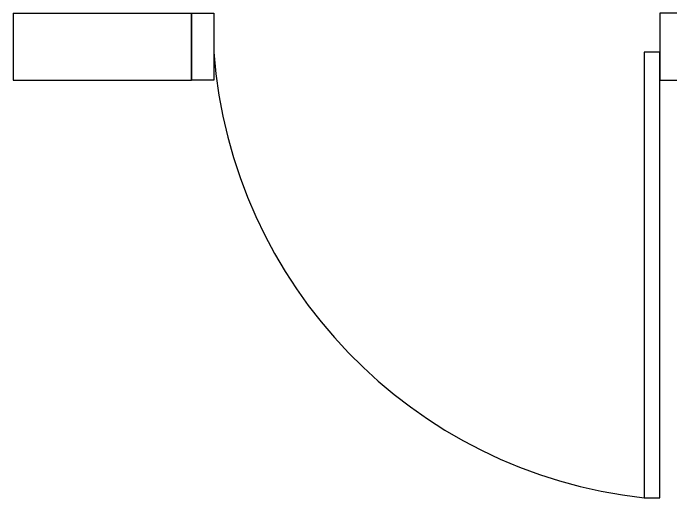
# Model space of a CAD drawing. Header units: millimetres. Extents: x -27104 to 125781, y -3376 to 46996.
# Drawn here: x 56142.97 to 56171.82, y 18921.44 to 18942.72 of the extents above; entities that cross this region are included whole.
import ezdxf

# ---------------------------------------------------------------- set-up
doc = ezdxf.new("R2010")
doc.units = ezdxf.units.MM
doc.header["$LTSCALE"] = 100
doc.header["$MEASUREMENT"] = 0
doc.layers.get('0').update_dxf_attribs({"linetype": 'CONTINUOUS'})
doc.layers.add('ELE9', color=9, linetype='CONTINUOUS')

# ---------------------------------------------------------------- blocks, each defined once
blk = doc.blocks.new('ggtyu')
at = {"layer": 'ELE9', "color": 253, "ltscale": 0.1}
for points in [[(55953.508, 19106.517), (55961.334, 19106.517)], [(55953.508, 19106.517), (55953.508, 19103.583)], [(55961.334, 19106.517), (55961.334, 19103.583)], [(55953.508, 19103.583), (55961.334, 19103.583)]]:
    blk.add_lwpolyline(points, dxfattribs=at)
at = {"layer": 'ELE9', "color": 253}
for points in [[(55961.334, 19106.517), (55962.312, 19106.517), (55962.312, 19103.583), (55961.334, 19103.583)], [(55982.854, 19106.517), (55981.876, 19106.517), (55981.876, 19103.583), (55982.854, 19103.583)], [(55981.191, 19085.242), (55981.876, 19085.242), (55981.876, 19104.806), (55981.191, 19104.806)]]:
    blk.add_lwpolyline(points, close=True, dxfattribs=at)
blk.add_arc((55983.516, 19106.377), 21.262, 184.2377, 263.7215, dxfattribs=at)

msp = doc.modelspace()

# ---------------------------------------------------------------- block references
msp.add_blockref('ggtyu', (189.458, -163.799))

doc.saveas('drawing.dxf')
